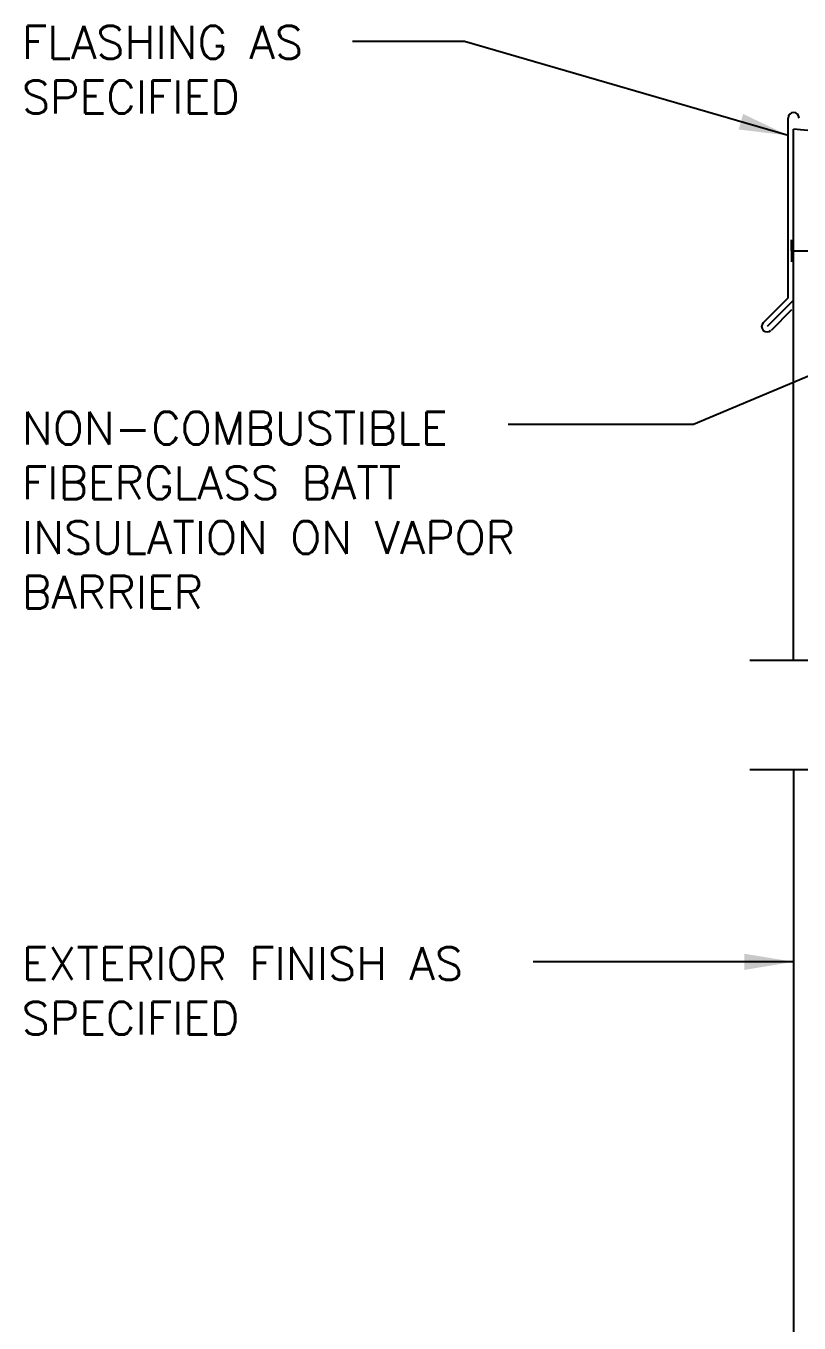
# Model space of a CAD drawing. Header units: inches. Extents: x 103.7 to 154.5, y 81.8 to 156.6.
# Drawn here: x 103.75 to 121.43, y 126.96 to 156.63 of the extents above; entities that cross this region are included whole.
import ezdxf

# ---------------------------------------------------------------- set-up
doc = ezdxf.new("R2010")
doc.units = ezdxf.units.IN
doc.header["$LTSCALE"] = 0.5
doc.header["$MEASUREMENT"] = 0
for name, color, linetype in [('HATCH', 12, 'Continuous'), ('LINE9', 9, 'Continuous'), ('TEXT', 4, 'Continuous')]:
    doc.layers.add(name, color=color, linetype=linetype)
doc.styles.add('DIM', font='romans.shx', dxfattribs={"width": 0.7})
doc.styles.add('ROMANS', font='romans.shx', dxfattribs={"height": 0.75})
doc.dimstyles.new('ext_12', dxfattribs={"dimscale": 12, "dimtxt": 0.09375, "dimasz": 0.09375, "dimexe": 0.09375, "dimexo": 0.0625, "dimgap": 0.0625, "dimtad": 1, "dimdec": 1, "dimzin": 3, "dimdsep": 46, "dimlunit": 4, "dimtxsty": 'DIM', "dimcen": 0.09, "dimdle": 0.09375, "dimclrt": 4, "dimadec": 0, "dimazin": 0, "dimtfac": 1, "dimtdec": 1, "dimtmove": 2, "dimatfit": 3, "dimfxl": 1, "dimfrac": 2, "dimtolj": 1, "dimtzin": 0, "dimarcsym": 0})

msp = doc.modelspace()

# ---------------------------------------------------------------- linework, layer by layer
at = {"layer": 'HATCH'}
for p, q in [((121.185, 150.412), (121.185, 154.524)), ((121.31, 150.36), (121.31, 154.265)), ((123.714, 154.055), (121.31, 154.265)), ((121.185, 150.412), (120.616, 149.843)), ((121.31, 150.36), (120.704, 149.755)), ((121.26, 150.134), (120.793, 149.667))]:
    msp.add_line(p, q, dxfattribs=at)
for centre, start, end in [((121.31, 154.524), 0, 180), ((120.704, 149.755), 135, 315)]:
    msp.add_arc(centre, 0.125, start, end, dxfattribs=at)
at = {"layer": 'LINE9'}
for p, q in [((121.265, 151.485), (121.265, 151.735)), ((121.265, 151.485), (123.111, 151.485)), ((121.265, 151.485), (121.265, 151.235)), ((121.31, 142.124), (121.31, 150.36)), ((120.31, 142.124), (127.466, 142.124)), ((120.31, 139.622), (127.466, 139.622)), ((121.31, 139.622), (121.31, 103.303))]:
    msp.add_line(p, q, dxfattribs=at)

# ---------------------------------------------------------------- texts
at = {"layer": 'TEXT', "char_height": 0.75, "style": 'ROMANS'}
for s, insert, width, attachment_point in [('FLASHING AS \\PSPECIFIED', (103.658, 156.629), 8.7776, 1), ('NON-COMBUSTIBLE\\PFIBERGLASS BATT INSULATION ON VAPOR BARRIER', (103.658, 147.806), 12.44051, 1), ('EXTERIOR FINISH AS SPECIFIED', (103.653, 134.561), 14.56426, 4)]:
    msp.add_mtext(s, dxfattribs=dict(at, insert=insert, width=width, attachment_point=attachment_point))

# ---------------------------------------------------------------- leaders
at = {"layer": 'TEXT'}
for points, override in [([(121.185, 154.125), (113.782, 156.277), (111.221, 156.277)], {"dimgap": 0.0625, "dimtad": 0}), ([(126.454, 150.641), (119.018, 147.511), (114.778, 147.511)], {"dimtad": 0}), ([(121.31, 135.226), (115.352, 135.226)], {"dimgap": 0.0625, "dimtad": 0})]:
    msp.add_leader(points, dimstyle='ext_12', override=override, dxfattribs=at)

doc.saveas('drawing.dxf')
